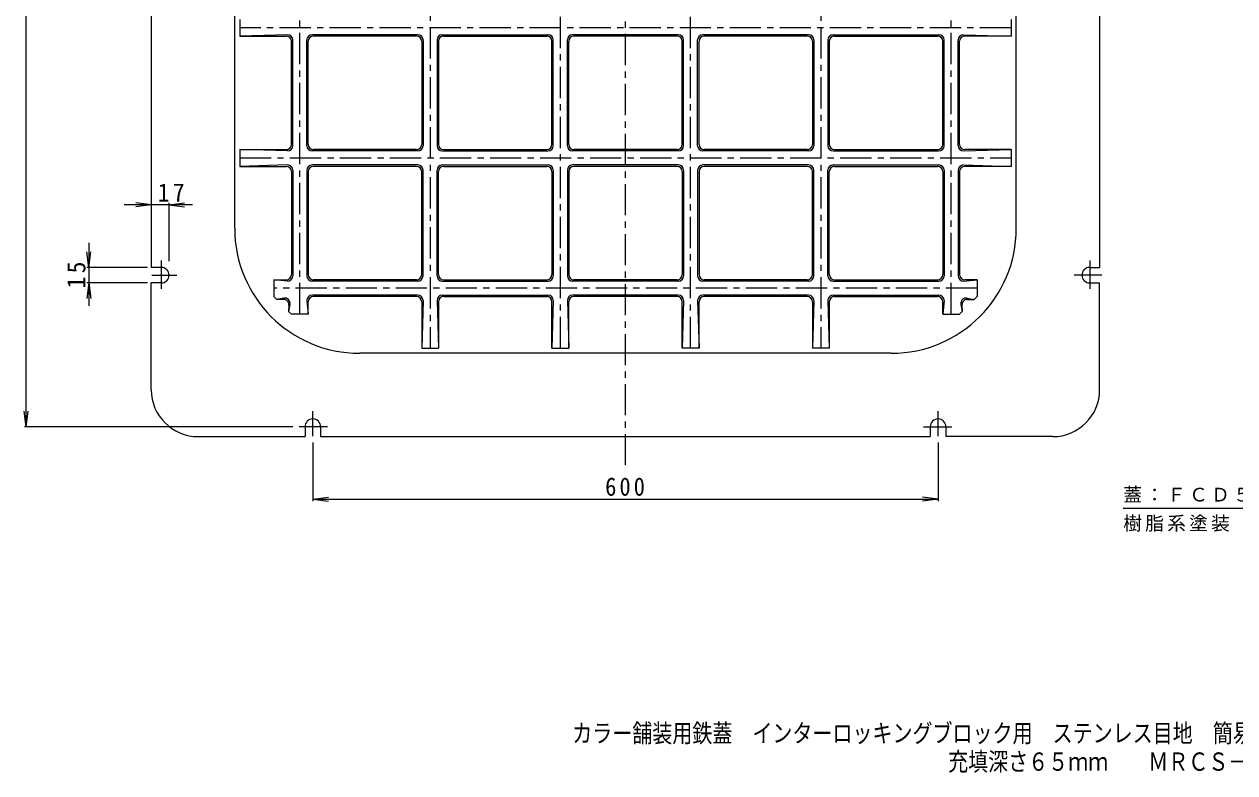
# Model space of a CAD drawing. Units: millimetres, scale not verified. Extents: x -1152 to 1118, y -823 to 838.
# Drawn here: x -1040 to 122, y -823 to -104 of the extents above; entities that cross this region are included whole.
import ezdxf
from ezdxf.enums import TextEntityAlignment as Align

# ---------------------------------------------------------------- set-up
doc = ezdxf.new("R2010")
doc.units = ezdxf.units.MM
doc.header["$LTSCALE"] = 6
doc.linetypes.add('CHAIN1', pattern=[8, 5, -1, 1, -1])
for name, color, linetype, lineweight in [('0-0_通り芯', 2, 'Continuous', 9), ('0-1_躯体', 3, 'Continuous', 9), ('0-E', 7, 'Continuous', 9), ('0-F', 7, 'Continuous', 9), ('F-0_F-0ﾚｲﾔ', 7, 'Continuous', 9)]:
    doc.layers.add(name, color=color, linetype=linetype, lineweight=lineweight)
doc.styles.add('ＭＳ ゴシック', font='')
doc.styles.get('ＭＳ ゴシック').set_extended_font_data('MS Gothic')

msp = doc.modelspace()

# ---------------------------------------------------------------- linework, layer by layer
at = {"layer": '0-0_通り芯'}
for p, q in [((-917.951, 247.323), (-917.951, -337.677)), ((-7.951, 247.323), (-7.951, -337.677)), ((-837.951, -300.177), (-837.951, -45.177)), ((-87.951, -300.177), (-87.951, -45.177)), ((-908.451, -337.677), (-917.951, -337.677)), ((-17.451, -337.677), (-7.951, -337.677)), ((-908.451, -352.677), (-917.951, -352.677)), ((-917.951, -455.177), (-917.951, -352.677)), ((-17.451, -352.677), (-7.951, -352.677)), ((-7.951, -455.177), (-7.951, -352.677)), ((-207.951, -420.177), (-717.951, -420.177)), ((-770.451, -490.677), (-770.451, -500.177)), ((-170.451, -490.677), (-170.451, -500.177)), ((-155.451, -490.677), (-155.451, -500.177)), ((-872.951, -500.177), (-770.451, -500.177)), ((-52.951, -500.177), (-155.451, -500.177))]:
    msp.add_line(p, q, dxfattribs=at)
at = {"layer": '0-0_通り芯', "linetype": 'CHAIN1'}
for p, q in [((-908.451, -331.061), (-908.451, -358.25)), ((-17.451, -331.061), (-17.451, -358.25)), ((-917.598, -345.177), (-893.452, -345.177)), ((-5.804, -345.177), (-32.45, -345.177)), ((-762.951, -499.824), (-762.951, -475.678)), ((-162.951, -499.824), (-162.951, -475.678)), ((-748.835, -490.677), (-776.024, -490.677)), ((-177.068, -490.677), (-149.878, -490.677))]:
    msp.add_line(p, q, dxfattribs=at)
at = {"layer": '0-0_通り芯'}
msp.add_lwpolyline([(-755.451, -490.677), (-755.451, -500.177), (-170.451, -500.177)], dxfattribs=at)
for centre, radius, start, end in [((-717.951, -300.177), 120, 180, 270), ((-207.951, -300.177), 120, 270, 0), ((-908.451, -345.177), 7.5, 270, 90), ((-17.451, -345.177), 7.5, 90, 270), ((-872.951, -455.177), 45, 180, 270), ((-52.951, -455.177), 45, 270, 0), ((-762.951, -490.677), 7.5, 0, 180), ((-162.951, -490.677), 7.5, 0, 180)]:
    msp.add_arc(centre, radius, start, end, dxfattribs=at)
at = {"layer": '0-1_躯体', "linetype": 'CHAIN1'}
for p, q in [((-462.951, -527.677), (-462.951, 437.323)), ((-650.451, 324.823), (-650.451, -415.177)), ((-525.451, -415.177), (-525.451, 324.823)), ((-400.451, -415.177), (-400.451, 324.823)), ((-275.451, 324.823), (-275.451, -415.177)), ((-775.451, -382.677), (-775.451, 292.323)), ((-150.451, -382.677), (-150.451, 292.323)), ((-92.951, -107.677), (-832.951, -107.677)), ((-832.951, -232.677), (-92.951, -232.677)), ((-125.451, -357.677), (-800.451, -357.677))]:
    msp.add_line(p, q, dxfattribs=at)
at = {"layer": '0-1_躯体'}
for p, q in [((-787.201, -114.427), (-832.951, -115.727)), ((-662.201, -114.427), (-763.701, -114.427)), ((-663.501, -115.727), (-762.401, -115.727)), ((-638.701, -114.427), (-537.201, -114.427)), ((-637.401, -115.727), (-538.501, -115.727)), ((-412.201, -114.427), (-513.701, -114.427)), ((-413.501, -115.727), (-512.401, -115.727)), ((-287.201, -114.427), (-388.701, -114.427)), ((-288.501, -115.727), (-387.401, -115.727)), ((-263.701, -114.427), (-162.201, -114.427)), ((-262.401, -115.727), (-163.501, -115.727)), ((-138.701, -114.427), (-92.951, -115.727)), ((-783.501, -219.627), (-783.501, -120.727)), ((-782.201, -220.927), (-782.201, -119.427)), ((-768.701, -220.927), (-768.701, -119.427)), ((-767.401, -219.627), (-767.401, -120.727)), ((-658.501, -120.727), (-658.501, -219.627)), ((-657.201, -119.427), (-657.201, -220.927)), ((-643.701, -119.427), (-643.701, -220.927)), ((-642.401, -120.727), (-642.401, -219.627)), ((-533.501, -219.627), (-533.501, -120.727)), ((-532.201, -220.927), (-532.201, -119.427)), ((-518.701, -220.927), (-518.701, -119.427)), ((-517.401, -219.627), (-517.401, -120.727)), ((-408.501, -219.627), (-408.501, -120.727)), ((-407.201, -220.927), (-407.201, -119.427)), ((-393.701, -220.927), (-393.701, -119.427)), ((-392.401, -219.627), (-392.401, -120.727)), ((-283.501, -120.727), (-283.501, -219.627)), ((-282.201, -119.427), (-282.201, -220.927)), ((-268.701, -119.427), (-268.701, -220.927)), ((-267.401, -120.727), (-267.401, -219.627)), ((-158.501, -219.627), (-158.501, -120.727)), ((-157.201, -220.927), (-157.201, -119.427)), ((-143.701, -220.927), (-143.701, -119.427)), ((-142.401, -219.627), (-142.401, -120.727)), ((-787.201, -225.927), (-832.951, -224.627)), ((-832.951, -224.627), (-788.501, -224.627)), ((-832.951, -224.627), (-832.951, -240.727)), ((-662.201, -225.927), (-763.701, -225.927)), ((-663.501, -224.627), (-762.401, -224.627)), ((-638.701, -225.927), (-537.201, -225.927)), ((-637.401, -224.627), (-538.501, -224.627)), ((-412.201, -225.927), (-513.701, -225.927)), ((-413.501, -224.627), (-512.401, -224.627)), ((-287.201, -225.927), (-388.701, -225.927)), ((-288.501, -224.627), (-387.401, -224.627)), ((-263.701, -225.927), (-162.201, -225.927)), ((-262.401, -224.627), (-163.501, -224.627)), ((-138.701, -225.927), (-92.951, -224.627)), ((-92.951, -224.627), (-137.401, -224.627)), ((-92.951, -224.627), (-92.951, -240.727)), ((-787.201, -239.427), (-832.951, -240.727)), ((-832.951, -240.727), (-788.501, -240.727)), ((-662.201, -239.427), (-763.701, -239.427)), ((-663.501, -240.727), (-762.401, -240.727)), ((-638.701, -239.427), (-537.201, -239.427)), ((-637.401, -240.727), (-538.501, -240.727)), ((-412.201, -239.427), (-513.701, -239.427)), ((-413.501, -240.727), (-512.401, -240.727)), ((-287.201, -239.427), (-388.701, -239.427)), ((-288.501, -240.727), (-387.401, -240.727)), ((-263.701, -239.427), (-162.201, -239.427)), ((-262.401, -240.727), (-163.501, -240.727)), ((-138.701, -239.427), (-92.951, -240.727)), ((-92.951, -240.727), (-137.401, -240.727)), ((-783.501, -245.727), (-783.501, -344.627)), ((-782.201, -244.427), (-782.201, -345.927)), ((-768.701, -244.427), (-768.701, -345.927)), ((-767.401, -245.727), (-767.401, -344.627)), ((-658.501, -344.627), (-658.501, -245.727)), ((-657.201, -345.927), (-657.201, -244.427)), ((-643.701, -345.927), (-643.701, -244.427)), ((-642.401, -344.627), (-642.401, -245.727)), ((-533.501, -245.727), (-533.501, -344.627)), ((-532.201, -244.427), (-532.201, -345.927)), ((-518.701, -244.427), (-518.701, -345.927)), ((-517.401, -245.727), (-517.401, -344.627)), ((-408.501, -245.727), (-408.501, -344.627)), ((-407.201, -244.427), (-407.201, -345.927)), ((-393.701, -244.427), (-393.701, -345.927)), ((-392.401, -245.727), (-392.401, -344.627)), ((-283.501, -344.627), (-283.501, -245.727)), ((-282.201, -345.927), (-282.201, -244.427)), ((-268.701, -345.927), (-268.701, -244.427)), ((-267.401, -344.627), (-267.401, -245.727)), ((-158.501, -245.727), (-158.501, -344.627)), ((-157.201, -244.427), (-157.201, -345.927)), ((-143.701, -244.427), (-143.701, -345.927)), ((-142.401, -245.727), (-142.401, -344.627)), ((-787.201, -350.927), (-800.451, -349.627)), ((-800.451, -349.627), (-788.501, -349.627)), ((-800.451, -349.627), (-800.451, -365.727)), ((-662.201, -350.927), (-763.701, -350.927)), ((-663.501, -349.627), (-762.401, -349.627)), ((-638.701, -350.927), (-537.201, -350.927)), ((-637.401, -349.627), (-538.501, -349.627)), ((-412.201, -350.927), (-513.701, -350.927)), ((-413.501, -349.627), (-512.401, -349.627)), ((-287.201, -350.927), (-388.701, -350.927)), ((-288.501, -349.627), (-387.401, -349.627)), ((-263.701, -350.927), (-162.201, -350.927)), ((-262.401, -349.627), (-163.501, -349.627)), ((-138.701, -350.927), (-125.451, -349.627)), ((-125.451, -349.627), (-137.401, -349.627)), ((-125.451, -349.627), (-125.451, -365.727)), ((-797.534, -368.644), (-800.451, -365.727)), ((-790.805, -367.246), (-797.534, -368.644)), ((-790.885, -368.577), (-797.534, -368.644)), ((-768.701, -369.427), (-767.401, -382.677)), ((-767.401, -382.677), (-767.401, -370.727)), ((-662.201, -364.427), (-763.701, -364.427)), ((-663.501, -365.727), (-762.401, -365.727)), ((-657.201, -369.427), (-658.501, -415.177)), ((-643.701, -369.427), (-642.401, -415.177)), ((-642.401, -370.727), (-642.401, -415.177)), ((-638.701, -364.427), (-537.201, -364.427)), ((-637.401, -365.727), (-538.501, -365.727)), ((-532.201, -369.427), (-533.501, -415.177)), ((-533.501, -415.177), (-533.501, -370.727)), ((-518.701, -369.427), (-517.401, -415.177)), ((-412.201, -364.427), (-513.701, -364.427)), ((-413.501, -365.727), (-512.401, -365.727)), ((-407.201, -369.427), (-408.501, -415.177)), ((-393.701, -369.427), (-392.401, -415.177)), ((-392.401, -415.177), (-392.401, -370.727)), ((-287.201, -364.427), (-388.701, -364.427)), ((-288.501, -365.727), (-387.401, -365.727)), ((-282.201, -369.427), (-283.501, -415.177)), ((-283.501, -370.727), (-283.501, -415.177)), ((-268.701, -369.427), (-267.401, -415.177)), ((-263.701, -364.427), (-162.201, -364.427)), ((-262.401, -365.727), (-163.501, -365.727)), ((-157.201, -369.427), (-158.501, -382.677)), ((-158.501, -382.677), (-158.501, -370.727)), ((-135.097, -367.246), (-128.368, -368.644)), ((-135.018, -368.577), (-128.368, -368.644)), ((-128.368, -368.644), (-125.451, -365.727)), ((-784.872, -373.06), (-786.172, -380.007)), ((-785.841, -373.844), (-786.172, -380.007)), ((-783.501, -382.677), (-786.172, -380.007)), ((-767.401, -382.677), (-783.501, -382.677)), ((-158.501, -382.677), (-142.401, -382.677)), ((-142.401, -382.677), (-139.731, -380.007)), ((-141.03, -373.06), (-139.731, -380.007)), ((-140.061, -373.844), (-139.731, -380.007))]:
    msp.add_line(p, q, dxfattribs=at)
for points in [[(-832.951, -99.627), (-832.951, -115.727), (-788.501, -115.727)], [(-92.951, -99.627), (-92.951, -115.727), (-137.401, -115.727)], [(-658.501, -370.727), (-658.501, -415.177), (-642.401, -415.177)], [(-533.501, -415.177), (-517.401, -415.177), (-517.401, -370.727)], [(-392.401, -415.177), (-408.501, -415.177), (-408.501, -370.727)], [(-267.401, -370.727), (-267.401, -415.177), (-283.501, -415.177)]]:
    msp.add_lwpolyline(points, dxfattribs=at)
for centre, start, end in [((-788.501, -120.727), 0, 90), ((-787.201, -119.427), 0, 90), ((-763.701, -119.427), 90, 180), ((-762.401, -120.727), 90, 180), ((-663.501, -120.727), 0, 90), ((-662.201, -119.427), 0, 90), ((-638.701, -119.427), 90, 180), ((-637.401, -120.727), 90, 180), ((-538.501, -120.727), 0, 90), ((-537.201, -119.427), 0, 90), ((-513.701, -119.427), 90, 180), ((-512.401, -120.727), 90, 180), ((-413.501, -120.727), 0, 90), ((-412.201, -119.427), 0, 90), ((-388.701, -119.427), 90, 180), ((-387.401, -120.727), 90, 180), ((-288.501, -120.727), 0, 90), ((-287.201, -119.427), 0, 90), ((-263.701, -119.427), 90, 180), ((-262.401, -120.727), 90, 180), ((-163.501, -120.727), 0, 90), ((-162.201, -119.427), 0, 90), ((-138.701, -119.427), 90, 180), ((-137.401, -120.727), 90, 180), ((-788.501, -219.627), 270, 0), ((-762.401, -219.627), 180, 270), ((-663.501, -219.627), 270, 0), ((-637.401, -219.627), 180, 270), ((-538.501, -219.627), 270, 0), ((-512.401, -219.627), 180, 270), ((-413.501, -219.627), 270, 0), ((-387.401, -219.627), 180, 270), ((-288.501, -219.627), 270, 0), ((-262.401, -219.627), 180, 270), ((-163.501, -219.627), 270, 0), ((-137.401, -219.627), 180, 270), ((-787.201, -220.927), 270, 0), ((-763.701, -220.927), 180, 270), ((-662.201, -220.927), 270, 0), ((-638.701, -220.927), 180, 270), ((-537.201, -220.927), 270, 0), ((-513.701, -220.927), 180, 270), ((-412.201, -220.927), 270, 0), ((-388.701, -220.927), 180, 270), ((-287.201, -220.927), 270, 0), ((-263.701, -220.927), 180, 270), ((-162.201, -220.927), 270, 0), ((-138.701, -220.927), 180, 270), ((-788.501, -245.727), 0, 90), ((-787.201, -244.427), 0, 90), ((-763.701, -244.427), 90, 180), ((-762.401, -245.727), 90, 180), ((-663.501, -245.727), 0, 90), ((-662.201, -244.427), 0, 90), ((-638.701, -244.427), 90, 180), ((-637.401, -245.727), 90, 180), ((-538.501, -245.727), 0, 90), ((-537.201, -244.427), 0, 90), ((-513.701, -244.427), 90, 180), ((-512.401, -245.727), 90, 180), ((-413.501, -245.727), 0, 90), ((-412.201, -244.427), 0, 90), ((-388.701, -244.427), 90, 180), ((-387.401, -245.727), 90, 180), ((-288.501, -245.727), 0, 90), ((-287.201, -244.427), 0, 90), ((-263.701, -244.427), 90, 180), ((-262.401, -245.727), 90, 180), ((-163.501, -245.727), 0, 90), ((-162.201, -244.427), 0, 90), ((-138.701, -244.427), 90, 180), ((-137.401, -245.727), 90, 180), ((-788.501, -344.627), 270, 0), ((-787.201, -345.927), 270, 0), ((-763.701, -345.927), 180, 270), ((-762.401, -344.627), 180, 270), ((-663.501, -344.627), 270, 0), ((-662.201, -345.927), 270, 0), ((-638.701, -345.927), 180, 270), ((-637.401, -344.627), 180, 270), ((-538.501, -344.627), 270, 0), ((-537.201, -345.927), 270, 0), ((-513.701, -345.927), 180, 270), ((-512.401, -344.627), 180, 270), ((-413.501, -344.627), 270, 0), ((-412.201, -345.927), 270, 0), ((-388.701, -345.927), 180, 270), ((-387.401, -344.627), 180, 270), ((-288.501, -344.627), 270, 0), ((-287.201, -345.927), 270, 0), ((-263.701, -345.927), 180, 270), ((-262.401, -344.627), 180, 270), ((-163.501, -344.627), 270, 0), ((-162.201, -345.927), 270, 0), ((-138.701, -345.927), 180, 270), ((-137.401, -344.627), 180, 270), ((-790.834, -373.577), 356.93117, 90.58197), ((-789.787, -372.141), 349.40781, 101.74411), ((-763.701, -369.427), 90, 180), ((-762.401, -370.727), 90, 180), ((-663.501, -370.727), 0, 90), ((-662.201, -369.427), 0, 90), ((-638.701, -369.427), 90, 180), ((-637.401, -370.727), 90, 180), ((-538.501, -370.727), 0, 90), ((-537.201, -369.427), 0, 90), ((-513.701, -369.427), 90, 180), ((-512.401, -370.727), 90, 180), ((-413.501, -370.727), 0, 90), ((-412.201, -369.427), 0, 90), ((-388.701, -369.427), 90, 180), ((-387.401, -370.727), 90, 180), ((-288.501, -370.727), 0, 90), ((-287.201, -369.427), 0, 90), ((-263.701, -369.427), 90, 180), ((-262.401, -370.727), 90, 180), ((-163.501, -370.727), 0, 90), ((-162.201, -369.427), 0, 90), ((-136.115, -372.141), 78.25589, 190.59219), ((-135.068, -373.577), 89.41803, 183.06883)]:
    msp.add_arc(centre, 5, start, end, dxfattribs=at)
at = {"layer": '0-E'}
msp.add_line((178.375, -569.24), (14.697, -569.24), dxfattribs=at)
at = {"layer": '0-F'}
for p, q in [((-1037.951, -490.677), (-1037.951, 400.323)), ((-878.358, -277.677), (-943.981, -277.677)), ((-917.951, -277.677), (-932.823, -275.719)), ((-917.951, -277.677), (-932.823, -279.635)), ((-900.951, -277.677), (-886.079, -275.719)), ((-900.951, -331.677), (-900.951, -275.877)), ((-900.951, -277.677), (-886.079, -279.635)), ((-977.951, -337.677), (-979.909, -322.805)), ((-977.951, -313.994), (-977.951, -374.673)), ((-977.951, -337.677), (-975.993, -322.805)), ((-921.451, -337.677), (-979.751, -337.677)), ((-977.951, -352.677), (-979.909, -367.549)), ((-921.451, -352.677), (-979.751, -352.677)), ((-977.951, -352.677), (-975.993, -367.549)), ((-1037.951, -490.677), (-1039.909, -475.805)), ((-1037.951, -490.677), (-1035.993, -475.805)), ((-782.024, -490.677), (-1039.751, -490.677)), ((-762.951, -505.824), (-762.951, -561.977)), ((-162.951, -505.824), (-162.951, -561.977)), ((-762.951, -560.177), (-748.079, -558.219)), ((-762.951, -560.177), (-162.951, -560.177)), ((-762.951, -560.177), (-748.079, -562.135)), ((-162.951, -560.177), (-177.823, -558.219)), ((-162.951, -560.177), (-177.823, -562.135))]:
    msp.add_line(p, q, dxfattribs=at)

# ---------------------------------------------------------------- texts
at = {"layer": '0-E', "char_height": 13.2, "attachment_point": 7, "style": 'ＭＳ ゴシック'}
for s, insert in [('\\T1.17;蓋：ＦＣＤ５００', (14.697, -563.24)), ('\\T1.17;樹脂系塗装', (14.697, -591.44))]:
    msp.add_mtext(s, dxfattribs=dict(at, insert=insert))
at = {"layer": '0-F', "color": 2, "char_height": 17.6, "attachment_point": 7, "style": 'ＭＳ ゴシック'}
for s, insert in [('\\T1.27;\\W0.95;17', (-911.783, -274.677)), ('\\T1.27;\\W0.9;600', (-482.451, -557.177))]:
    msp.add_mtext(s, dxfattribs=dict(at, insert=insert))
at = {"layer": '0-F', "color": 2, "insert": (-980.951, -357.927), "char_height": 17.6, "attachment_point": 7, "rotation": 90, "style": 'ＭＳ ゴシック'}
msp.add_mtext('\\T1.27;\\W0.95;15', dxfattribs=at)
at = {"layer": 'F-0_F-0ﾚｲﾔ', "color": 2, "style": 'ＭＳ ゴシック', "width": 0.8}
for s, p in [('カラー舗装用鉄蓋\u3000インターロッキングブロック用\u3000ステンレス目地\u3000簡易密閉形', (-514.032, -798.875)), ('充填深さ６５ｍｍ\u3000\u3000ＭＲＣＳ－２－７５８５', (-153.37, -826.149))]:
    msp.add_text(s, height=17.6, dxfattribs=at).set_placement(p, align=Align.BOTTOM_LEFT)

doc.saveas('drawing.dxf')
